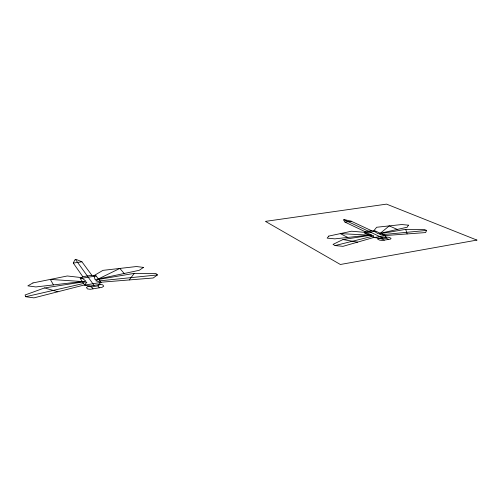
<?xml version="1.0" encoding="UTF-8"?>
<svg xmlns="http://www.w3.org/2000/svg" width="502" height="502" viewBox="0 0 502 502"><rect width="100%" height="100%" fill="white"/><g stroke="black" fill="none" stroke-linecap="round" stroke-linejoin="round"><path stroke-width="0.75" d="M385.235 237.233L385.473 235.676L375.803 231.196L371.562 230.713L365.224 231.723L345.043 222.135L343.437 219.832L344.623 219.656L351.199 221.213L371.562 230.713M378.1 238.412L381.545 238.795L385.919 238.067L386.345 237.044L389.025 237.346L391.052 238.287L390.6 239.077L382.468 240.439L379.738 240.169L377.742 239.216L378.1 238.412L386.345 237.044M379.223 238.224L374.166 237.534L364.647 232.978L365.224 231.723M426.606 230.424L425.621 232.564L385.229 235.563L379.637 234.559L380.968 233.587L405.735 229.358L424.083 229.42L426.606 230.424L383.108 234.578M91.835 275.272L82.811 276.709L73.311 263.079L74.854 259.835L76.511 259.59L81.92 261.78L91.835 275.272L96.139 275.968L100.971 282.413L98.367 284.653M129.259 279.934L134.272 273.383L155.89 273.496L157.452 274.927L153.217 277.989L100.846 282.249L95.687 280.8L98.712 279.401L134.272 273.383M380.296 233.273L389.257 225.894L397.327 229.445M88.101 286.353L91.634 286.918L97.934 285.87L99.967 284.389L102.709 284.829L103.732 286.19L102.013 287.339L90.272 289.303L87.417 288.914L86.463 287.52L88.101 286.353L99.967 284.389M89.72 286.084L84.731 285.08L80.245 278.51L82.811 276.709M98.379 278.955L119.84 268.432L124.201 273.49M342.979 239.536L333.033 244.386L335.072 245.56L342.979 246.344L373.927 237.421L373.488 235.563L369.729 235.413L342.979 239.536L357.537 242.146M44.509 287.941L25.1 294.988L25.709 296.713L33.967 297.874L84.618 284.91L86.877 282.231L82.635 282.011L44.509 287.941L57.887 291.75M335.072 245.56L371.838 236.417M25.709 296.713L83.627 283.467M84.731 285.08L100.971 282.413M374.166 237.534L385.473 235.676M80.245 278.51L96.139 275.968M364.647 232.978L375.803 231.196M73.311 263.079L81.92 261.78M345.043 222.135L351.199 221.213M99.785 280.831L157.452 274.927M369.064 235.093L340.268 233.631L347.786 237.433M82.322 281.553L50.332 279.407L53.463 284.898M385.919 238.067L388.736 239.391M344.033 219.744L382.235 237.728M381.545 238.795L384.35 240.125M97.934 285.87L99.327 287.79M75.683 259.716L94.056 285.368M91.634 286.918L92.989 288.845M405.735 229.358L407.122 233.938M408.402 225.16L407.266 227.205L378.131 233.763L373.683 230.951L376.657 227.262L401.713 224.538L408.402 225.16M328.816 236.078L327.16 238.117L334.834 238.858L371.693 234.804L364.935 232.351L351.475 231.227L328.816 236.078M143.484 267.415L139.192 270.321L95.085 279.652L93.987 275.617L102.96 270.358L136.488 266.531L143.484 267.415M32.963 282.927L27.842 285.864L35.843 286.943L85.88 281.145L81.531 277.606L67.274 275.981L32.963 282.927M476.9 240.088L340.369 264.485L265.445 221.382L386.546 204.126L476.9 240.088"/></g></svg>
